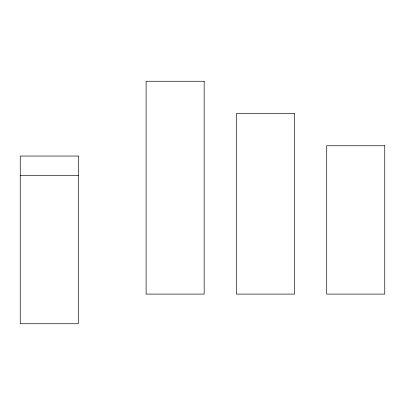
<?xml version="1.0" encoding="UTF-8"?>
<svg xmlns="http://www.w3.org/2000/svg" width="405" height="405" viewBox="0 0 405 405"><rect width="100%" height="100%" fill="white"/><g stroke="black" fill="none" stroke-linecap="round" stroke-linejoin="round"><path stroke-width="0.61" d="M20.25 175.395L78.297 175.395M204.166 81.263L146.119 81.263L146.119 294.096L204.166 294.096L204.166 81.263M294.46 113.511L236.414 113.511L236.414 294.096L294.46 294.096L294.46 113.511M384.75 145.76L326.703 145.76L326.703 294.096L384.75 294.096L384.75 145.76M78.297 156.052L20.25 156.052L20.25 323.737L78.297 323.737L78.297 156.052"/></g></svg>
